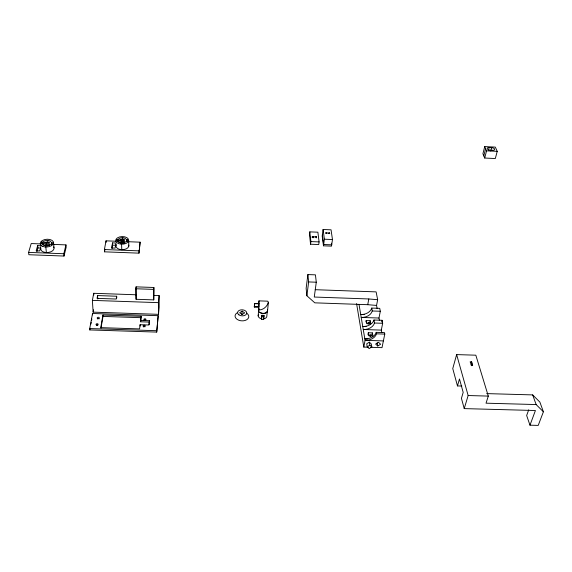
<?xml version="1.0" encoding="UTF-8"?>
<svg xmlns="http://www.w3.org/2000/svg" width="572" height="572" viewBox="0 0 572 572"><rect width="100%" height="100%" fill="white"/><g stroke="black" fill="none" stroke-linecap="round" stroke-linejoin="round"><path stroke-width="0.86" d="M258.515 306.935L258.694 310.031L259.044 300.872L267.646 301.172L268.382 302.231L267.582 310.617M254.304 307.021L254.59 303.51L258.98 303.668L258.88 306.935L254.304 307.021L254.59 303.51M241.913 314.607L242.163 311.154L244.709 312.905L242.199 314.493L239.654 312.734L242.163 311.154M258.651 303.417L258.973 300.808M258.158 315.837L258.637 310.31M261.604 318.754L261.919 315.301L263.928 315.372L263.635 319.505L261.633 319.441L261.483 318.74A4.347 2.867 5.2 0 1 258.694 314.421M261.633 319.441L261.919 315.301M263.635 319.505L263.928 315.372M267.281 311.397L266.831 316.13A4.347 2.867 5.2 0 1 263.735 318.811L263.606 318.818M156.707 332.089L158.187 315.687L92.535 313.492L89.725 328.557L89.818 329.937L156.707 332.089L158.187 315.687M136.143 294.78L93.722 293.293L92.378 300.379L93.129 312.14L158.465 314.335L159.166 307.228L159.123 295.588L153.818 295.402M158.465 314.335L158.415 302.652L159.123 295.588M153.754 299.892L153.868 287.48L136.086 286.851L135.836 288.753L136.086 299.278L153.754 299.892L153.868 287.48M149.378 320.713L149.399 322.079L140.648 321.793L140.619 320.42L149.378 320.713L148.906 325.01L140.097 324.717L139.589 328.907L100.765 327.649L102.931 315.05L141.12 316.323L141.148 317.689L103.003 316.423L100.987 328.192M149.113 324.66L149.399 322.079M140.619 320.42L141.12 316.323M140.648 321.793L141.048 318.511M309.802 231.875L309.473 234.491L310.575 244.223L318.747 244.544L319.097 241.906L317.875 232.196L309.802 231.875L310.911 241.584L310.575 244.223M312.176 237.723L312.341 236.408L313.763 236.465L313.849 237.194L312.426 237.137L312.341 236.408M376.555 305.434L377.656 299.714L368.797 298.963L314.271 297.04L316.28 282.21L315.437 274.853L307.886 274.574L306.134 288.345L306.878 295.753L314.815 302.838L367.739 304.69L376.555 305.434L377.177 308.658M313.599 237.78L313.763 236.465M306.878 295.753L308.651 281.932L307.886 274.574M316.237 237.888L316.409 236.572L314.986 236.515L315.072 237.244L316.495 237.301L316.409 236.572M136.086 299.278L136.086 286.851M115.644 241.22L106.027 240.841L104.411 249.535L104.526 251.83L138.982 253.153L140.119 242.178L128.75 241.734M323.087 229.494L322.2 236.064L323.48 245.817L331.517 246.139L332.468 239.532L331.052 229.815L323.087 229.494L324.395 239.21L323.48 245.817M138.982 253.153L140.119 242.178M268.382 302.231C267.467 306.192 263.392 309.988 259.238 309.981L258.723 309.581L258.673 308.015M116.674 296.239L116.23 299.034L97.068 298.37L97.583 295.567L116.674 296.239L116.745 297.962M112.548 242.878L111.647 247.991L115.094 248.126L115.973 243.014L112.548 242.878L112.048 248.584M367.739 304.69L368.797 298.963M89.818 329.937L90.133 328.264M90.912 324.074L91.22 322.401M91.534 320.72L91.842 319.047M93.129 312.14L93.572 309.767M104.526 251.83L105.012 249.22M365.93 321.922L366.18 320.57L370.191 320.706L370.735 323.723L366.709 323.595L366.18 320.57M368.139 347.218L363.806 347.082L365.079 340.326L359.002 304.383M368.182 324.245L368.475 322.68L369.812 322.73L370.084 324.238M369.812 322.73L370.191 320.706M368.046 334.098L368.304 332.747L372.386 332.875L372.944 335.993L368.854 335.857L368.304 332.747M370.334 336.429L370.635 334.863L371.993 334.906L372.386 332.875M379.451 320.499L378.979 318.032L380.316 311.261L379.744 308.344L371.736 308.072A9.695 7.243 -9 0 1 360.71 314.507L364.25 314.621M381.738 321.986L382.082 320.291L373.945 320.013A9.853 7.279 -8.9 0 1 362.741 326.483L366.166 326.598M381.789 332.647L381.302 330.101L382.668 323.294L382.082 320.291M367.438 338.939L364.829 338.853A10.01 7.307 -8.8 0 0 376.233 332.346L384.498 332.618L384.784 334.091L381.996 347.654L370.735 347.304M40.119 243.894L31.21 243.55L28.6 252.395L28.872 254.726L64.014 256.049L66.159 247.197L65.966 244.895L53.489 244.408M64.014 256.049L63.814 253.739L65.966 244.895M484.734 146.596L482.911 153.768L484.706 158.036L495.323 158.537L497.225 151.344L495.331 147.104L484.734 146.596L486.55 150.836L484.706 158.036M483.79 155.863L485.621 148.67M488.517 150.043L489.153 147.576L491.605 147.69A2.56 1.216 11.8 0 1 494.623 149.106A2.56 1.216 11.8 0 1 492.742 150.279L490.283 150.164A2.56 1.216 11.8 0 1 487.258 148.756A2.56 1.216 11.8 0 1 489.153 147.576M490.747 150.979L491.605 147.69M528.728 409.802L526.655 415.501L529.972 425.189L538.223 425.404L543.4 411.783L536.136 404.561L486.036 403.188L488.302 396.096L475.825 355.191L456.642 354.597L452.759 368.575L457.471 385.928L461.826 386.05M40.948 246.496L39.697 250.958L36.179 250.829L37.666 245.624L41.155 245.753M36.858 251.659L37.909 247.933L37.666 245.624M457.471 385.928L459.473 378.95L463.184 392.392L461.432 398.341L464.228 408.608L535.421 410.524L529.972 425.189M471.135 363.456L471.621 361.811L470.17 361.761L470.527 362.977L471.979 363.02L471.5 364.671M471.807 365.715L472.293 364.064L470.835 364.021L471.199 365.243L472.658 365.286L472.293 364.064M464.228 408.608L468.146 395.531L456.642 354.597M118.018 239.439L117.124 239.403L116.824 240.154L116.86 240.926L117.76 240.962C119.441 243.829 124.338 243.672 126.405 241.305L127.306 241.341L127.592 240.583L127.542 239.811L126.648 239.775C124.946 236.937 120.099 237.094 118.018 239.439L118.089 241.32L118.59 240.762A4.54 2.681 -1.6 0 1 122.708 239.582L123.974 239.754L124.095 243.322L123.845 239.203L123.974 239.754M41.777 242.113L41.341 243.665L42.257 243.701C43.851 246.775 48.92 246.303 51.08 244.044L51.995 244.08L52.374 243.307L52.402 242.521L51.487 242.485C49.878 239.439 44.859 239.911 42.693 242.149L41.777 242.113L41.971 244.015L43.458 243.486A4.676 2.717 -4.7 0 1 47.805 242.285L49.085 242.457M258.98 303.668L254.404 303.761M369.333 342.17L366.723 343.786L367.238 346.811L369.205 348.57L371.821 346.954L371.285 343.936L369.333 342.17L369.855 345.195L371.821 346.954M367.238 346.811L369.855 345.195M377.756 346.003L380.637 344.23L378.5 342.292L375.618 344.072L377.756 346.003L377.177 342.85M120.17 239.489L120.299 243.064L123.967 242.771M45.217 242.192L45.581 245.803L49.371 245.502L49.013 241.892M263.957 316.059L261.94 315.987M486.672 393.607L532.675 394.902L539.882 402.116L543.4 411.783M468.146 395.531L488.302 396.096M383.383 340.912L365.079 340.326A10.031 7.314 -8.7 0 0 376.505 333.819L384.784 334.091M378.979 318.032L361.204 317.431A9.731 7.25 -9 0 0 372.272 310.982L380.316 311.261M381.302 330.101L363.249 329.501A9.888 7.286 -8.9 0 0 374.503 323.023L382.668 323.294M367.918 334.77L369.276 334.813L369.469 335.907M89.725 328.557L156.699 330.716M135.836 288.753L153.661 289.389M92.378 300.379L158.415 302.652M254.49 306.778L258.88 306.935M308.651 281.932L316.28 282.21M315.222 289.697L376.126 291.884L377.656 299.714M112.648 245.166L116.066 245.302M104.411 249.535L138.932 250.865M37.909 247.933L40.526 248.033M28.6 252.395L63.814 253.739M324.395 239.21L332.468 239.532M310.911 241.584L319.097 241.906M486.55 150.836L497.225 151.344M532.675 394.902L536.136 404.561M471.621 361.811L471.979 363.02M371.736 308.072L372.272 310.982M373.945 320.013L374.503 323.023M376.233 332.346L376.505 333.819M368.475 322.68L368.661 323.738M370.635 334.863L370.828 335.95M367.138 322.637L367.324 323.695M356.592 303.603L363.806 347.082M331.474 243.2L331.703 244.823L323.666 244.501L322.372 234.756M42.693 242.149L42.886 244.051M43.822 242.557L44.115 245.452M46.904 242.528L47.19 245.424M46.361 241.956L46.725 245.574M45.817 247.004L46.375 252.538M48.019 242.492L48.298 245.381M47.619 240.383L47.805 242.285M51.487 242.485L51.716 244.852M53.511 242.335L54.025 247.848M92.535 313.492L92.621 314.865M93.722 293.293L93.829 294.973M97.583 295.567L97.783 299.027M102.931 315.05L103.003 316.423M106.027 240.841L106.106 242.364M117.124 239.403L117.196 241.284M118.847 239.854L118.955 242.714M121.686 239.218L121.815 242.793M121.586 244.208L121.779 249.685A6.464 3.84 -1.6 0 0 128.757 245.081M121.264 239.268L121.393 242.835M122.787 239.075L122.916 242.65M122.644 237.702L122.708 239.582M121.922 239.11L122.043 242.678M127.542 239.811L127.592 241.37M126.648 239.775L126.698 241.334M128.671 240.619A6.492 3.825 -1.5 0 1 118.461 243.586A6.492 3.825 -1.5 0 1 119.476 236.965A6.492 3.825 -1.5 0 1 128.671 240.619L128.829 246.074M140.097 324.717L140.126 326.09M53.618 246.889A6.657 3.882 -4.8 0 1 48.098 252.474A6.657 3.882 -4.8 0 1 40.869 248.362M246.739 313.227A6.885 4.555 4 0 1 246.839 319.691A6.885 4.555 4 0 1 237.094 319.362A6.885 4.555 4 0 1 237.051 312.898M121.772 249.685A6.464 3.84 -1.6 0 1 116.352 244.594M267.238 311.347A4.369 2.86 5.2 0 1 264.243 313.284A4.369 2.86 5.2 0 1 259.988 312.391M258.816 311.061A4.369 2.86 5.2 0 1 258.758 309.574M267.396 309.831A4.597 3.01 5.2 0 1 262.519 313.449A4.597 3.01 5.2 0 1 258.973 308.816M143.944 320.649A1.037 0.686 -1.8 0 1 145.51 320.284M143.315 326.934A1.044 0.694 -2 0 1 144.973 326.841M96.754 325.161A1.058 0.694 -4.5 0 1 97.805 325.196M97.476 318.947A1.051 0.686 -4.3 0 1 99.142 318.861M326.962 232.761L325.539 232.704L325.64 233.426L327.07 233.483L326.962 232.761M329.608 232.868L328.185 232.811L328.285 233.533L329.715 233.59L329.608 232.868M42.685 246.368A6.692 3.875 -4.7 0 0 53.468 243.35A6.692 3.875 -4.7 0 0 44.459 239.632A6.692 3.875 -4.7 0 0 42.685 246.368M238.967 314.879A4.605 3.032 4 0 0 246.639 313.756A4.605 3.032 4 0 0 240.934 309.86A4.605 3.032 4 0 0 238.967 314.879M144.316 320.07A1.037 0.686 -1.8 0 0 145.939 319.526A1.037 0.686 -1.8 0 0 144.451 318.883A1.037 0.686 -1.8 0 0 144.316 320.07M97.612 318.525A1.051 0.686 -4.3 0 0 99.278 317.982A1.051 0.686 -4.3 0 0 97.819 317.338A1.051 0.686 -4.3 0 0 97.612 318.525M143.565 326.526A1.051 0.694 -1.9 0 0 145.195 325.976A1.051 0.694 -1.9 0 0 143.701 325.318A1.051 0.694 -1.9 0 0 143.565 326.526M96.461 324.989A1.058 0.694 -4.5 0 0 98.141 324.438A1.058 0.694 -4.5 0 0 96.668 323.781A1.058 0.694 -4.5 0 0 96.461 324.989"/></g></svg>
